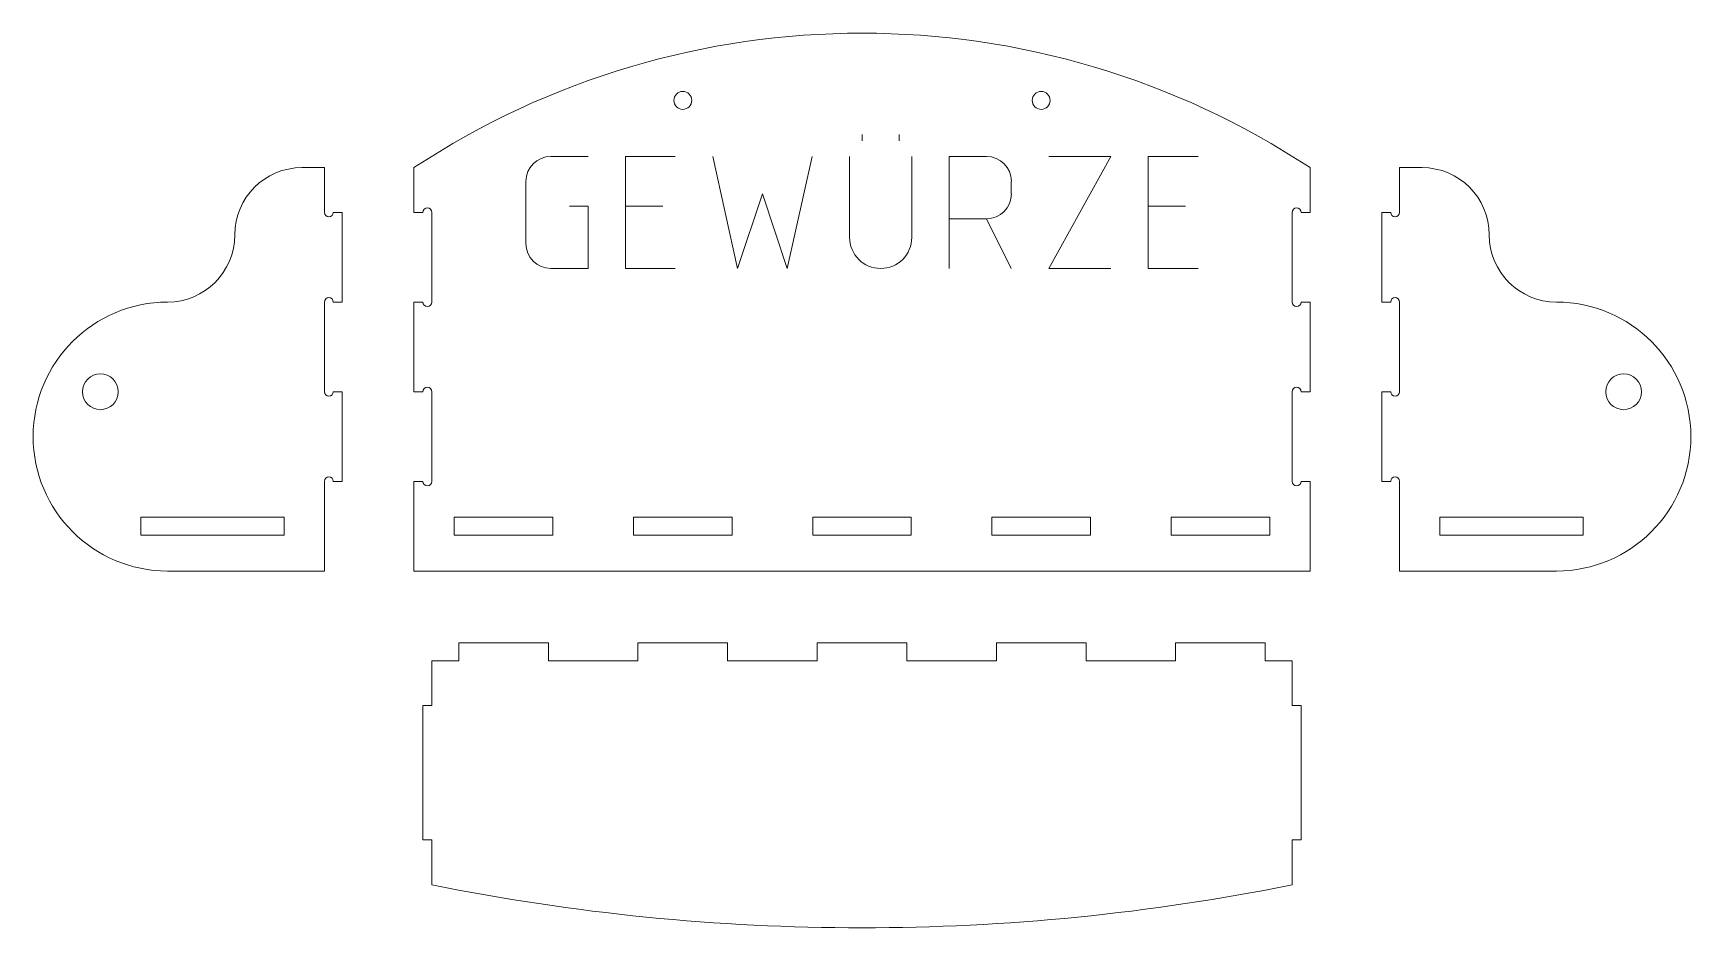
# Model space of a CAD drawing. Header units: millimetres. Extents: x -85 to 285, y -80 to 120.
import ezdxf

# ---------------------------------------------------------------- set-up
doc = ezdxf.new("R2010")
doc.units = ezdxf.units.MM
doc.layers.get('0').update_dxf_attribs({"linetype": 'CONTINUOUS', "lineweight": 0, "true_color": 0x000000})

msp = doc.modelspace()

# ---------------------------------------------------------------- linework, layer by layer
for p, q in [((100, 95.97), (100, 97.36)), ((108.33, 95.97), (108.33, 97.36)), ((38.89, 92.5), (30.56, 92.5)), ((58.33, 92.5), (47.22, 92.5)), ((47.22, 92.5), (47.22, 67.5)), ((66.67, 92.5), (72.22, 67.5)), ((83.33, 67.5), (88.89, 92.5)), ((97.22, 92.5), (97.22, 74.44)), ((111.11, 74.44), (111.11, 92.5)), ((119.44, 67.5), (119.44, 92.5)), ((119.44, 92.5), (127.78, 92.5)), ((141.67, 92.5), (155.56, 92.5)), ((155.56, 92.5), (141.67, 67.5)), ((-25, 90), (-20, 90)), ((-20, 90), (-20, 80)), ((0, 80), (0, 90)), ((175, 92.5), (163.89, 92.5)), ((163.89, 92.5), (163.89, 67.5)), ((200, 80), (200, 90)), ((225, 90), (220, 90)), ((220, 90), (220, 80)), ((25, 86.94), (25, 73.06)), ((133.33, 86.94), (133.33, 84.17)), ((72.22, 67.5), (77.78, 84.17)), ((77.78, 84.17), (83.33, 67.5)), ((-18, 80), (-16, 80)), ((-16, 80), (-16, 60)), ((0, 80), (2, 80)), ((4, 80), (4, 60)), ((38.89, 81.39), (34.72, 81.39)), ((38.89, 67.5), (38.89, 81.39)), ((47.22, 81.39), (55.56, 81.39)), ((127.78, 78.61), (119.44, 78.61)), ((127.78, 78.61), (133.33, 67.5)), ((163.89, 81.39), (172.22, 81.39)), ((196, 80), (196, 60)), ((200, 80), (198, 80)), ((216, 80), (216, 60)), ((218, 80), (216, 80)), ((30.56, 67.5), (38.89, 67.5)), ((47.22, 67.5), (58.33, 67.5)), ((141.67, 67.5), (155.56, 67.5)), ((163.89, 67.5), (175, 67.5)), ((-20, 60), (-20, 40)), ((-16, 60), (-18, 60)), ((2, 60), (0, 60)), ((0, 60), (0, 40)), ((198, 60), (200, 60)), ((200, 40), (200, 60)), ((216, 60), (218, 60)), ((220, 60), (220, 40)), ((-18, 40), (-16, 40)), ((-16, 40), (-16, 20)), ((0, 40), (2, 40)), ((4, 40), (4, 20)), ((196, 40), (196, 20)), ((200, 40), (198, 40)), ((216, 40), (216, 20)), ((218, 40), (216, 40)), ((-20, 20), (-20, 0)), ((-16, 20), (-18, 20)), ((2, 20), (0, 20)), ((0, 20), (0, 0)), ((198, 20), (200, 20)), ((200, 0), (200, 20)), ((216, 20), (218, 20)), ((220, 20), (220, 0)), ((-29, 12), (-61, 12)), ((-61, 12), (-61, 8)), ((-29, 8), (-29, 12)), ((9, 12), (31, 12)), ((9, 8), (9, 12)), ((31, 12), (31, 8)), ((49, 12), (71, 12)), ((49, 8), (49, 12)), ((71, 12), (71, 8)), ((89, 12), (111, 12)), ((89, 8), (89, 12)), ((111, 12), (111, 8)), ((129, 12), (151, 12)), ((129, 8), (129, 12)), ((151, 12), (151, 8)), ((169, 12), (191, 12)), ((169, 8), (169, 12)), ((191, 12), (191, 8)), ((229, 12), (261, 12)), ((229, 8), (229, 12)), ((261, 12), (261, 8)), ((-61, 8), (-29, 8)), ((31, 8), (9, 8)), ((71, 8), (49, 8)), ((111, 8), (89, 8)), ((151, 8), (129, 8)), ((191, 8), (169, 8)), ((261, 8), (229, 8)), ((-20, 0), (-55, 0)), ((0, 0), (200, 0)), ((220, 0), (255, 0)), ((10, -20), (10, -16)), ((10, -16), (30, -16)), ((30, -16), (30, -20)), ((50, -20), (50, -16)), ((50, -16), (70, -16)), ((70, -16), (70, -20)), ((90, -20), (90, -16)), ((90, -16), (110, -16)), ((110, -16), (110, -20)), ((130, -20), (130, -16)), ((130, -16), (150, -16)), ((150, -16), (150, -20)), ((170, -20), (170, -16)), ((170, -16), (190, -16)), ((190, -16), (190, -20)), ((10, -20), (4, -20)), ((4, -20), (4, -30)), ((50, -20), (30, -20)), ((90, -20), (70, -20)), ((130, -20), (110, -20)), ((170, -20), (150, -20)), ((196, -20), (190, -20)), ((196, -30), (196, -20)), ((4, -30), (2, -30)), ((2, -30), (2, -60)), ((196, -30), (198, -30)), ((198, -30), (198, -60)), ((2, -60), (4, -60)), ((4, -60), (4, -70)), ((198, -60), (196, -60)), ((196, -70), (196, -60))]:
    msp.add_line(p, q)
for centre, radius in [((60, 105), 2), ((140, 105), 2), ((-70, 40), 4), ((270, 40), 4)]:
    msp.add_circle(centre, radius)
for centre, radius, start, end in [((100, -61.67), 181.67, 56.6015, 123.3985), ((30.56, 86.94), 5.56, 90, 180), ((127.78, 86.94), 5.56, 0, 90), ((-25, 75), 15, 90, 180), ((225, 75), 15, 0, 90), ((127.78, 84.17), 5.56, 270, 0), ((-19, 80), 1, 180, 0), ((3, 80), 1, 0, 180), ((197, 80), 1, 0, 180), ((219, 80), 1, 180, 0), ((-55, 75), 15, 270, 0), ((104.17, 74.44), 6.94, 180, 0), ((255, 75), 15, 180, 270), ((30.56, 73.06), 5.56, 180, 270), ((-55, 30), 30, 90, 270), ((-19, 60), 1, 0, 180), ((3, 60), 1, 180, 0), ((197, 60), 1, 180, 0), ((219, 60), 1, 0, 180), ((255, 30), 30, 270, 90), ((3, 40), 1, 0, 180), ((197, 40), 1, 0, 180), ((-19, 40), 1, 180, 0), ((219, 40), 1, 180, 0), ((-19, 20), 1, 0, 180), ((3, 20), 1, 180, 0), ((197, 20), 1, 180, 0), ((219, 20), 1, 0, 180), ((100, 405.2), 484.8, 258.5788, 281.4212)]:
    msp.add_arc(centre, radius, start, end)

doc.saveas('drawing.dxf')
